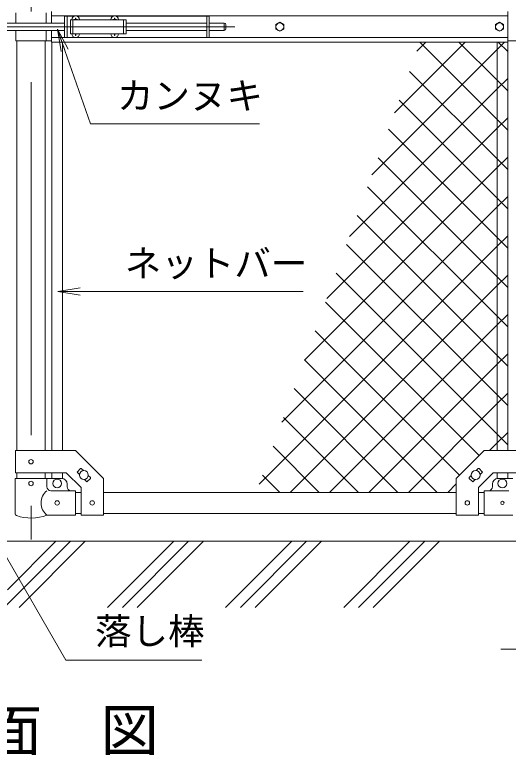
# Model space of a CAD drawing. Units: millimetres, scale not verified. Extents: x -4200 to 4200, y -2970 to 2970.
# Drawn here: x 1243 to 2130, y -609 to 708 of the extents above; entities that cross this region are included whole.
import ezdxf
from ezdxf.enums import TextEntityAlignment as Align

# ---------------------------------------------------------------- set-up
doc = ezdxf.new("R2010")
doc.units = ezdxf.units.MM
doc.header["$LTSCALE"] = 20
doc.linetypes.add('DASHED', pattern=[7.5, 6, -1.5])
doc.linetypes.add('USER1', pattern=[50.8, 31.75, -6.35, 6.35, -6.35])
doc.layers.add('0-0_D-TTL-TXT', color=7, linetype='Continuous')
for name, color, linetype, lineweight in [('0-1_D-BMK', 2, 'USER1', 13), ('0-2_D-STR1', 1, 'Continuous', 18), ('0-3_D-STR3', 3, 'Continuous', 13), ('0-4_D-STR-DIM', 7, 'Continuous', 9), ('0-5_0', 3, 'Continuous', 18), ('0-6_D-STR-TXT', 7, 'Continuous', 9), ('0-7_D-STR2', 7, 'Continuous', 9), ('0-9_D-BGD', 7, 'Continuous', 9)]:
    doc.layers.add(name, color=color, linetype=linetype, lineweight=lineweight)
doc.styles.add('ＭＳ ゴシック', font='')
doc.styles.get('ＭＳ ゴシック').set_extended_font_data('MS Gothic')

# ---------------------------------------------------------------- blocks, each defined once
blk = doc.blocks.new('_Open')
at = {"layer": '0-5_0', "color": 7, "lineweight": 9}
blk.add_line((-20, 3.33), (0, 0), dxfattribs=at)
blk.add_lwpolyline([(-20, -3.33), (0, 0), (-20, 0)], dxfattribs=at)

msp = doc.modelspace()

# ---------------------------------------------------------------- linework, layer by layer
at = {"layer": '0-1_D-BMK'}
for p, q in [((1272.39, 1603.1), (1272.39, -235.29)), ((1014.52, 686.37), (1638.97, 686.37))]:
    msp.add_line(p, q, dxfattribs=at)
at = {"layer": '0-2_D-STR1'}
for p, q in [((1246.99, 661.37), (1246.99, -75.58)), ((1297.79, 661.37), (1297.79, -75.58)), ((1246.99, -115.58), (1246.99, -125.63)), ((1297.79, -115.58), (1297.79, -125.63)), ((1362.39, -150.63), (1352.39, -150.63)), ((2036.59, -150.63), (1402.39, -150.63)), ((2086.59, -150.63), (2076.59, -150.63)), ((1362.39, -188.63), (1352.39, -188.63)), ((2036.59, -188.63), (1402.39, -188.63)), ((2086.59, -188.63), (2076.59, -188.63))]:
    msp.add_line(p, q, dxfattribs=at)
at = {"layer": '0-3_D-STR3'}
for p, q in [((1245.39, 711.37), (1245.39, 692.87)), ((1299.39, 711.37), (1299.39, 692.87)), ((1309.49, 692.87), (1309.49, 713.87)), ((2129.49, 658.87), (2129.49, 713.87)), ((1309.49, 705.87), (2129.49, 705.87)), ((1332.64, 705.37), (1332.64, 667.37)), ((1332.64, 705.37), (1350.04, 705.37)), ((1337.14, 705.37), (1337.14, 667.37)), ((1343.14, 698.87), (1343.14, 673.87)), ((1343.14, 698.87), (1443.14, 698.87)), ((1350.79, 699.28), (1349.49, 699.26)), ((1349.49, 699.26), (1349.49, 698.87)), ((1352.25, 702.02), (1352.22, 700.72)), ((1352.25, 702.02), (1353.04, 702.02)), ((1353.04, 702.02), (1353.06, 700.72)), ((1355.24, 705.37), (1420.04, 705.37)), ((1420.79, 699.28), (1419.49, 699.26)), ((1419.49, 699.26), (1419.49, 698.87)), ((1422.25, 702.02), (1422.22, 700.72)), ((1422.25, 702.02), (1423.04, 702.02)), ((1423.04, 702.02), (1423.06, 700.72)), ((1424.49, 699.28), (1425.79, 699.26)), ((1425.24, 705.37), (1592.64, 705.37)), ((1425.79, 699.26), (1425.79, 698.87)), ((1443.14, 698.87), (1443.14, 673.87)), ((1588.14, 705.37), (1588.14, 667.37)), ((1592.64, 705.37), (1592.64, 667.37)), ((1151.84, 692.87), (1332.64, 692.87)), ((1443.14, 692.87), (1588.14, 692.87)), ((1592.64, 692.87), (1619.64, 692.87)), ((1619.64, 692.87), (1619.64, 679.87)), ((1622.64, 689.87), (1622.64, 682.87)), ((1151.84, 679.87), (1332.64, 679.87)), ((1245.39, 679.87), (1245.39, 661.37)), ((1299.39, 679.87), (1299.39, 661.37)), ((1309.49, 658.87), (1309.49, 679.87)), ((1343.14, 673.87), (1443.14, 673.87)), ((1349.49, 673.47), (1349.49, 673.87)), ((1350.79, 673.45), (1349.49, 673.47)), ((1352.25, 670.72), (1352.22, 672.01)), ((1353.04, 670.72), (1353.06, 672.01)), ((1354.49, 673.45), (1355.79, 673.47)), ((1355.79, 673.47), (1355.79, 673.87)), ((1419.49, 673.47), (1419.49, 673.87)), ((1420.79, 673.45), (1419.49, 673.47)), ((1422.25, 670.72), (1422.22, 672.01)), ((1423.04, 670.72), (1423.06, 672.01)), ((1424.49, 673.45), (1425.79, 673.47)), ((1425.79, 673.47), (1425.79, 673.87)), ((1443.14, 679.87), (1588.14, 679.87)), ((1592.64, 679.87), (1619.64, 679.87)), ((1245.39, 661.37), (1309.49, 661.37)), ((1309.49, 666.87), (2129.49, 666.87)), ((1309.49, 658.87), (2129.49, 658.87)), ((1309.89, 658.87), (1309.89, -75.58)), ((1328.89, 658.87), (1328.89, -75.58)), ((1332.64, 667.37), (1350.04, 667.37)), ((1352.25, 670.72), (1353.04, 670.72)), ((1355.24, 667.37), (1420.04, 667.37)), ((1422.25, 670.72), (1423.04, 670.72)), ((1425.24, 667.37), (1592.64, 667.37)), ((2110.09, 658.87), (2110.09, -75.58)), ((2129.09, 658.87), (2129.09, -75.58)), ((2193.59, 661.37), (2129.49, 661.37)), ((1244.69, -115.58), (1244.69, -75.58)), ((1244.69, -115.58), (1335.82, -115.58)), ((1309.89, -115.58), (1309.89, -125.63)), ((1328.89, -115.58), (1328.89, -125.63)), ((1335.82, -115.58), (1362.39, -142.15)), ((1355.72, -113.57), (1361.38, -107.92)), ((1355.72, -114.99), (1359.44, -118.7)), ((1362.79, -107.92), (1366.51, -111.63)), ((2076.19, -107.92), (2072.47, -111.63)), ((2103.16, -115.58), (2076.59, -142.15)), ((2083.26, -113.57), (2077.6, -107.92)), ((2083.26, -114.99), (2079.54, -118.7)), ((2194.29, -115.58), (2103.16, -115.58)), ((2110.09, -115.58), (2110.09, -125.63)), ((2129.09, -115.58), (2129.09, -125.63)), ((1243.84, -125.63), (1300.94, -125.63)), ((1243.84, -125.63), (1243.84, -189.33)), ((1300.94, -125.63), (1300.94, -140.63)), ((1300.94, -125.63), (1327.39, -125.63)), ((1368.27, -127.53), (1371.99, -131.25)), ((1373.4, -131.25), (1379.06, -125.59)), ((1375.34, -120.46), (1379.06, -124.18)), ((1402.39, -191.83), (1402.39, -125.58)), ((2036.59, -191.83), (2036.59, -125.58)), ((2063.64, -120.46), (2059.92, -124.18)), ((2065.58, -131.25), (2059.92, -125.59)), ((2070.71, -127.53), (2066.99, -131.25)), ((2138.04, -125.63), (2111.59, -125.63)), ((1337.39, -140.63), (1337.39, -135.63)), ((1362.39, -191.83), (1362.39, -142.15)), ((2076.59, -191.83), (2076.59, -142.15)), ((2101.59, -140.63), (2101.59, -135.63)), ((1352.39, -147.63), (1307.94, -147.63)), ((1352.39, -191.63), (1352.39, -147.63)), ((2086.59, -147.63), (2131.04, -147.63)), ((2086.59, -191.63), (2086.59, -147.63)), ((1352.39, -191.63), (1300.94, -191.63)), ((1362.39, -191.83), (1402.39, -191.83)), ((2076.59, -191.83), (2036.59, -191.83)), ((2086.59, -191.63), (2138.04, -191.63))]:
    msp.add_line(p, q, dxfattribs=at)
at = {"layer": '0-3_D-STR3', "linetype": 'DASHED'}
for p, q in [((1347.64, 698.87), (1347.64, 673.87)), ((1438.64, 698.87), (1438.64, 673.87))]:
    msp.add_line(p, q, dxfattribs=at)
at = {"layer": '0-3_D-STR3'}
for points in [[(1354.49, 699.28), (1355.79, 699.26), (1355.79, 698.87)], [(1244.69, -75.58), (1352.39, -75.58), (1402.39, -125.58)], [(2194.29, -75.58), (2086.59, -75.58), (2036.59, -125.58)]]:
    msp.add_lwpolyline(points, dxfattribs=at)
for points in [[(1719.49, 694.47), (1712.48, 690.42), (1712.48, 682.32), (1719.49, 678.27), (1726.51, 682.32), (1726.51, 690.42)], [(2114.49, 694.47), (2107.48, 690.42), (2107.48, 682.32), (2114.49, 678.27), (2121.51, 682.32), (2121.51, 690.42)]]:
    msp.add_lwpolyline(points, close=True, dxfattribs=at)
for centre, radius in [((1719.49, 686.37), 7.03), ((2114.49, 686.37), 7.03), ((1272.39, -95.58), 4), ((1367.39, -119.58), 8), ((2071.59, -119.58), 8), ((1272.39, -134.63), 4), ((1319.39, -134.63), 8), ((2119.59, -134.63), 8), ((1319.39, -169.63), 4), ((1382.39, -169.58), 4), ((2056.59, -169.58), 4), ((2119.59, -169.63), 3)]:
    msp.add_circle(centre, radius, dxfattribs=at)
for centre, radius, start, end in [((1352.64, 698.87), 7, 0, 180), ((1350.74, 700.77), 1.49, 270, 0), ((1354.55, 700.77), 1.49, 180, 270), ((1422.64, 698.87), 7, 0, 180), ((1420.74, 700.77), 1.49, 270, 0), ((1424.55, 700.77), 1.49, 180, 270), ((1619.64, 689.87), 3, 0, 90), ((1352.64, 673.87), 7, 180, 0), ((1350.74, 671.96), 1.49, 0, 90), ((1354.55, 671.96), 1.49, 90, 180), ((1422.64, 673.87), 7, 180, 0), ((1420.74, 671.96), 1.49, 0, 90), ((1424.55, 671.96), 1.49, 90, 180), ((1619.64, 682.87), 3, 270, 0), ((1356.43, -114.28), 1, 135, 225), ((1362.09, -108.62), 1, 45, 135), ((2076.89, -108.62), 1, 45, 135), ((2082.55, -114.28), 1, 315, 45), ((1327.39, -135.63), 10, 0, 90), ((1372.69, -130.54), 1, 225, 315), ((1378.35, -124.89), 1, 315, 45), ((2060.63, -124.89), 1, 135, 225), ((2066.29, -130.54), 1, 225, 315), ((2111.59, -135.63), 10, 90, 180), ((1307.94, -140.63), 7, 180, 270), ((1344.39, -140.63), 7, 180, 270), ((2094.59, -140.63), 7, 270, 0), ((1319.14, -169.63), 28.55, 129.59418, 230.40582), ((1247.14, -189.33), 3.3, 180, 250.77949), ((1272.39, -116.9), 80, 250.77949, 290.9084)]:
    msp.add_arc(centre, radius, start, end, dxfattribs=at)
at = {"layer": '0-4_D-STR-DIM'}
msp.add_line((2156.99, -432.54), (2116.99, -432.54), dxfattribs=at)
at = {"layer": '0-6_D-STR-TXT'}
msp.add_line((1761.49, 210.69), (1322.9, 210.69), dxfattribs=at)
for points in [[(1683.01, 511.92), (1379.04, 511.92), (1320.69, 679.95)], [(1579.42, -452.31), (1335.09, -452.31), (1216.78, -247.38)]]:
    msp.add_lwpolyline(points, dxfattribs=at)
at = {"layer": '0-7_D-STR2'}
for p, q in [((1925.49, 531.43), (2052.93, 658.87)), ((1965.95, 642.6), (1982.22, 658.87)), ((2129.09, 641.88), (2112.1, 658.87)), ((2110.09, 519.46), (1971.55, 657.99)), ((2110.09, 448.75), (1952.69, 606.15)), ((2110.09, 574.61), (2129.09, 593.61)), ((1844.56, 309.08), (2110.09, 574.61)), ((2110.09, 378.03), (1933.82, 554.31)), ((2110.09, 503.9), (2129.09, 522.9)), ((2129.09, 500.46), (2110.09, 519.46)), ((1804.1, 197.9), (2110.09, 503.9)), ((2110.09, 307.32), (1914.95, 502.47)), ((2110.09, 236.61), (1896.08, 450.63)), ((2110.09, 433.19), (2129.09, 452.19)), ((2129.09, 429.75), (2110.09, 448.75)), ((1763.63, 86.73), (2110.09, 433.19)), ((2110.09, 165.9), (1877.21, 398.78)), ((2110.09, 362.48), (2129.09, 381.48)), ((2129.09, 359.03), (2110.09, 378.03)), ((1723.17, -24.45), (2110.09, 362.48)), ((2110.09, 95.19), (1858.34, 346.94)), ((2110.09, 291.77), (2129.09, 310.77)), ((2129.09, 288.32), (2110.09, 307.32)), ((1682.7, -135.62), (2110.09, 291.77)), ((2110.09, 24.48), (1839.47, 295.1)), ((2110.09, -46.23), (1820.6, 243.26)), ((2110.09, 221.06), (2129.09, 240.06)), ((2129.09, 217.61), (2110.09, 236.61)), ((1738.4, -150.63), (2110.09, 221.06)), ((2077.66, -84.51), (1801.74, 191.42)), ((2110.09, 150.35), (2129.09, 169.35)), ((2129.09, 146.9), (2110.09, 165.9)), ((1809.11, -150.63), (2110.09, 150.35)), ((2042.31, -119.87), (1782.87, 139.57)), ((2110.09, 79.63), (2129.09, 98.63)), ((2129.09, 76.19), (2110.09, 95.19)), ((2002.36, -150.63), (1764, 87.73)), ((1879.82, -150.63), (2110.09, 79.63)), ((1931.65, -150.63), (1745.13, 35.89)), ((2110.09, 8.92), (2129.09, 27.92)), ((2129.09, 5.48), (2110.09, 24.48)), ((1950.53, -150.63), (2110.09, 8.92)), ((1860.94, -150.63), (1726.26, -15.95)), ((2129.09, -65.23), (2110.09, -46.23)), ((1790.23, -150.63), (1707.39, -67.79)), ((1719.52, -150.63), (1688.52, -119.63)), ((2021.25, -150.63), (2036.59, -135.29))]:
    msp.add_line(p, q, dxfattribs=at)
for points in [[(1885.03, 420.25), (2110.09, 645.32), (2123.64, 658.87)], [(2129.09, 571.17), (2110.09, 590.17), (2041.39, 658.87)], [(2096.3, -75.58), (2110.09, -61.79), (2129.09, -42.79)]]:
    msp.add_lwpolyline(points, dxfattribs=at)
at = {"layer": '0-9_D-BGD'}
for p, q in [((2591.99, -238.63), (-108.01, -238.63)), ((1224.44, -357.69), (1343.5, -238.63)), ((1229.86, -325.76), (1316.99, -238.63)), ((1250.96, -357.69), (1370.02, -238.63)), ((1410.06, -357.69), (1529.12, -238.63)), ((1436.57, -357.69), (1555.64, -238.63)), ((1463.09, -357.69), (1582.15, -238.63)), ((1622.19, -357.69), (1741.25, -238.63)), ((1648.71, -357.69), (1767.77, -238.63)), ((1675.22, -357.69), (1794.28, -238.63)), ((1834.32, -357.69), (1953.38, -238.63)), ((1860.84, -357.69), (1979.9, -238.63)), ((1887.35, -357.69), (2006.42, -238.63))]:
    msp.add_line(p, q, dxfattribs=at)

# ---------------------------------------------------------------- block references
at = {"layer": '0-6_D-STR-TXT', "xscale": 2, "yscale": 2}
for p, rotation in [((1320.03, 681.84), 109.15293), ((1320.9, 210.69), 180)]:
    msp.add_blockref('_Open', p, dxfattribs=dict(at, rotation=rotation))

# ---------------------------------------------------------------- texts
at = {"layer": '0-0_D-TTL-TXT', "style": 'ＭＳ ゴシック'}
msp.add_text('正\u3000面\u3000図', height=76.98, dxfattribs=at).set_placement((977.25, -641.23), align=Align.BOTTOM_LEFT)
at = {"layer": '0-6_D-STR-TXT', "style": 'ＭＳ ゴシック'}
for s, p in [('カンヌキ', (1426.92, 524)), ('ネットバー', (1440.93, 222.64)), ('落し棒', (1387.54, -438.58))]:
    msp.add_text(s, height=48.09, dxfattribs=at).set_placement(p, align=Align.BOTTOM_LEFT)

doc.saveas('drawing.dxf')
